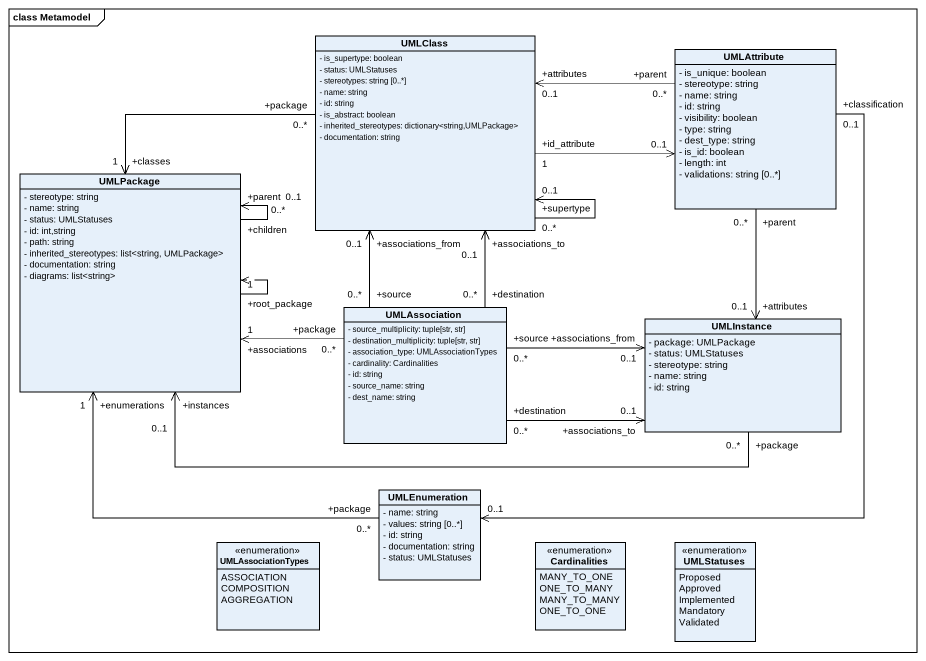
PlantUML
@startuml
mainframe class Metamodel
hide circle
hide empty members
skinparam classAttributeIconSize 0
class UMLClass {
  - is_supertype: boolean
  - status: UMLStatuses
  - stereotypes: string [0..*]
  - name: string
  - id: string
  - is_abstract: boolean
  - inherited_stereotypes: dictionary<string,UMLPackage>
  - documentation: string
}
class UMLAttribute {
  - is_unique: boolean
  - stereotype: string
  - name: string
  - id: string
  - visibility: boolean
  - type: string
  - dest_type: string
  - is_id: boolean
  - length: int
  - validations: string [0..*]
}
class UMLPackage {
  - stereotype: string
  - name: string
  - status: UMLStatuses
  - id: int,string
  - path: string
  - inherited_stereotypes: list<string, UMLPackage>
  - documentation: string
  - diagrams: list<string>
}
class UMLAssociation {
  - source_multiplicity: tuple[str, str]
  - destination_multiplicity: tuple[str, str]
  - association_type: UMLAssociationTypes
  - cardinality: Cardinalities
  - id: string
  - source_name: string
  - dest_name: string
}
class UMLInstance {
  - package: UMLPackage
  - status: UMLStatuses
  - stereotype: string
  - name: string
  - id: string
}
class UMLEnumeration {
  - name: string
  - values: string [0..*]
  - id: string
  - documentation: string
  - status: UMLStatuses
}
enum UMLAssociationTypes {
  ASSOCIATION
  COMPOSITION
  AGGREGATION
}
enum Cardinalities {
  MANY_TO_ONE
  ONE_TO_MANY
  MANY_TO_MANY
  ONE_TO_ONE
}
enum UMLStatuses {
  Proposed
  Approved
  Implemented
  Mandatory
  Validated
}
UMLClass "+supertype\n0..*" --> "0..1" UMLClass
UMLClass "+id_attribute\n1" -right-> "0..1" UMLAttribute
UMLClass "+package\n0..*" -left-> "+classes\n1" UMLPackage
UMLAttribute "+parent\n0..*" -left-> "+attributes\n0..1" UMLClass
UMLAttribute "+parent\n0..*" --> "+attributes\n0..1" UMLInstance
UMLAttribute "+classification\n0..1" --> "0..1" UMLEnumeration
UMLPackage "+children\n0..*" --> "+parent\n0..1" UMLPackage
UMLPackage "+root_package\n1" --> UMLPackage
UMLAssociation "+source\n0..*" -up-> "+associations_from\n0..1" UMLClass
UMLAssociation "+destination\n0..*" -up-> "+associations_to\n0..1" UMLClass
UMLAssociation "+package\n0..*" -left-> "+associations\n1" UMLPackage
UMLAssociation "+source\n0..*" -right-> "+associations_from\n0..1" UMLInstance
UMLAssociation "+destination\n0..*" -right-> "+associations_to\n0..1" UMLInstance
UMLInstance "+package\n0..*" -left-> "+instances\n0..1" UMLPackage
UMLEnumeration "+package\n0..*" -up-> "+enumerations\n1" UMLPackage
@enduml
